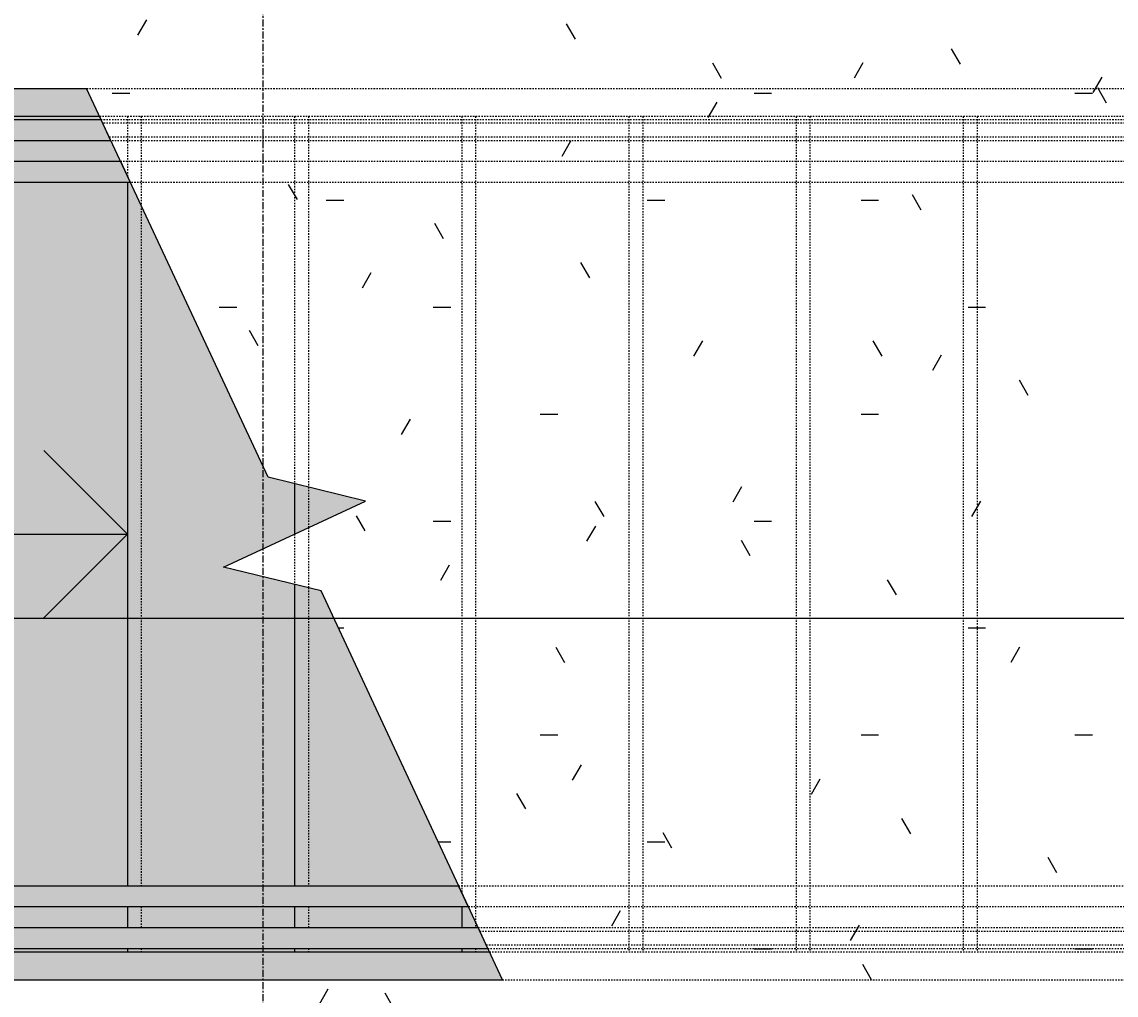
# Model space of a CAD drawing. Header units: inches. Extents: x -4139 to -1227, y 10223 to 12038.
# Drawn here: x -1757.5 to -1678.9, y 11777.8 to 11847.7 of the extents above; entities that cross this region are included whole.
import ezdxf

# ---------------------------------------------------------------- set-up
doc = ezdxf.new("R2010")
doc.units = ezdxf.units.IN
doc.header["$MEASUREMENT"] = 0
doc.linetypes.add('Grid Line 1_2_', pattern=[0.875, 0.5, -0.125, 0.125, -0.125])
doc.linetypes.add('Overhead 1_16_', pattern=[0.101562, 0.0625, -0.039062])
for name, color, linetype, lineweight in [('A-ANNO-DIMS', 211, 'Continuous', 9), ('A-ANNO-DIMS-96', 211, 'Continuous', 9), ('A-FLOR-HRAL', 11, 'Continuous', 9), ('A-FLOR-HRAL-MBND', 5, 'Continuous', 13), ('C-BLDG-PADS', 91, 'Continuous', 13), ('S-GRID', 1, 'Continuous', 9), ('S-STRS', 31, 'Continuous', 9), ('S-STRS-ANNO', 31, 'Continuous', 9), ('S-STRS-MBND', 31, 'Overhead 1_16_', 9)]:
    doc.layers.add(name, color=color, linetype=linetype, lineweight=lineweight)
doc.styles.add('Century Gothic_1', font='', dxfattribs={"height": 9})
doc.styles.get('Century Gothic_1').set_extended_font_data('Century Gothic')
doc.dimstyles.new('OD__1_16__Tol__', dxfattribs={"dimscale": 12, "dimtxt": 9.397514, "dimasz": 1, "dimexe": 0.75, "dimexo": 0.5, "dimgap": 0.75, "dimtad": 1, "dimdec": 4, "dimrnd": 0.0625, "dimzin": 3, "dimdsep": 46, "dimlunit": 4, "dimtxsty": 'Century Gothic_1', "dimblk1": 'OBLIQUE', "dimblk2": 'OBLIQUE', "dimsah": 1, "dimcen": 0.09, "dimdle": 0.75, "dimazin": 0, "dimtfac": 1, "dimtdec": 4, "dimtix": 1, "dimtmove": 0, "dimatfit": 3, "dimfxl": 1, "dimtvp": 1, "dimtfill": 1, "dimfrac": 2, "dimtolj": 1, "dimtzin": 0, "dimarcsym": 2})

# ---------------------------------------------------------------- blocks, each defined once
blk = doc.blocks.new('Railing - Railing-1447301-FLOOR PLAN - 1ST FLOOR PLAN')
at = {"layer": 'A-FLOR-HRAL-MBND', "color": 8, "linetype": 'Overhead 1_16_', "lineweight": 9}
for p, q in [((-1641.922, 11840.419), (-1751.678, 11840.419)), ((-1641.922, 11840.419), (-1751.678, 11840.419)), ((-1641.922, 11840.419), (-1751.678, 11840.419)), ((-1641.922, 11840.419), (-1751.678, 11840.419)), ((-1641.922, 11840.419), (-1751.678, 11840.419)), ((-1641.922, 11840.419), (-1751.678, 11840.419)), ((-1641.922, 11840.419), (-1751.678, 11840.419)), ((-1641.922, 11839.419), (-1751.212, 11839.419)), ((-1641.922, 11839.419), (-1751.212, 11839.419)), ((-1641.922, 11839.419), (-1751.212, 11839.419)), ((-1641.922, 11839.419), (-1751.212, 11839.419)), ((-1641.922, 11839.419), (-1751.212, 11839.419)), ((-1641.922, 11839.419), (-1751.212, 11839.419)), ((-1641.922, 11839.419), (-1751.212, 11839.419)), ((-1724.632, 11782.419), (-1641.922, 11782.419)), ((-1724.632, 11782.419), (-1641.922, 11782.419)), ((-1724.632, 11782.419), (-1641.922, 11782.419)), ((-1724.632, 11782.419), (-1641.922, 11782.419)), ((-1724.632, 11782.419), (-1641.922, 11782.419)), ((-1724.632, 11782.419), (-1641.922, 11782.419)), ((-1724.632, 11782.419), (-1641.922, 11782.419)), ((-1724.166, 11781.419), (-1641.922, 11781.419)), ((-1724.166, 11781.419), (-1641.922, 11781.419)), ((-1724.166, 11781.419), (-1641.922, 11781.419)), ((-1724.166, 11781.419), (-1641.922, 11781.419)), ((-1724.166, 11781.419), (-1641.922, 11781.419)), ((-1724.166, 11781.419), (-1641.922, 11781.419)), ((-1724.166, 11781.419), (-1641.922, 11781.419))]:
    blk.add_line(p, q, dxfattribs=at)
blk = doc.blocks.new('Top Rail Type - Top Rail_Internal_-1447311-FLOOR PLAN - 1ST FLOOR PLAN')
at = {"layer": 'A-FLOR-HRAL'}
for points in [[(-1751.095, 11839.169), (-1751.795, 11840.669), (-1797.922, 11840.669), (-1797.922, 11839.169), (-1756.999, 11839.169)], [(-1761.868, 11781.169), (-1724.049, 11781.169), (-1724.749, 11782.669), (-1797.922, 11782.669), (-1797.922, 11781.169), (-1761.922, 11781.169)]]:
    blk.add_hatch(color=254, dxfattribs=at).paths.add_polyline_path(points, flags=0)
at = {"layer": 'A-FLOR-HRAL', "color": 8}
for p, q in [((-1751.795, 11840.669), (-1797.922, 11840.669)), ((-1751.095, 11839.169), (-1751.795, 11840.669)), ((-1751.095, 11839.169), (-1797.922, 11839.169)), ((-1797.922, 11782.669), (-1724.749, 11782.669)), ((-1724.049, 11781.169), (-1724.749, 11782.669)), ((-1797.922, 11781.169), (-1724.049, 11781.169))]:
    blk.add_line(p, q, dxfattribs=at)
at = {"layer": 'A-FLOR-HRAL', "color": 8, "linetype": 'Overhead 1_16_'}
for p, q in [((-1641.922, 11840.669), (-1751.795, 11840.669)), ((-1641.922, 11839.169), (-1751.095, 11839.169)), ((-1724.749, 11782.669), (-1641.922, 11782.669)), ((-1724.049, 11781.169), (-1641.922, 11781.169))]:
    blk.add_line(p, q, dxfattribs=at)
blk = doc.blocks.new('Handrail Type - Handrail_Internal_-V12-FLOOR PLAN - 1ST FLOOR PLAN')
at = {"layer": 'A-FLOR-HRAL'}
for points in [[(-1761.922, 11836.169), (-1749.696, 11836.169), (-1750.396, 11837.669), (-1797.922, 11837.669), (-1797.922, 11836.997), (-1791.845, 11837.031), (-1789.33, 11837.027), (-1789.33, 11836.811), (-1791.845, 11836.807), (-1797.922, 11836.84), (-1797.922, 11836.169), (-1773.922, 11836.169)], [(-1797.922, 11784.169), (-1725.448, 11784.169), (-1726.148, 11785.669), (-1797.922, 11785.669), (-1797.922, 11784.997), (-1791.845, 11785.031), (-1789.33, 11785.027), (-1789.33, 11784.811), (-1791.845, 11784.807), (-1797.922, 11784.84), (-1797.922, 11784.511)]]:
    blk.add_hatch(color=254, dxfattribs=at).paths.add_polyline_path(points, flags=0)
at = {"layer": 'A-FLOR-HRAL', "color": 8}
for p, q in [((-1750.396, 11837.669), (-1797.922, 11837.669)), ((-1749.696, 11836.169), (-1750.396, 11837.669)), ((-1749.696, 11836.169), (-1797.922, 11836.169)), ((-1797.922, 11785.669), (-1726.148, 11785.669)), ((-1725.448, 11784.169), (-1726.148, 11785.669)), ((-1797.922, 11784.169), (-1725.448, 11784.169))]:
    blk.add_line(p, q, dxfattribs=at)
at = {"layer": 'A-FLOR-HRAL', "color": 8, "linetype": 'Overhead 1_16_'}
for p, q in [((-1641.922, 11837.669), (-1750.396, 11837.669)), ((-1641.922, 11836.169), (-1749.696, 11836.169)), ((-1726.148, 11785.669), (-1641.922, 11785.669)), ((-1725.448, 11784.169), (-1641.922, 11784.169))]:
    blk.add_line(p, q, dxfattribs=at)
blk = doc.blocks.new('DIMBLOCK21-FLOOR PLAN - 1ST FLOOR PLAN')
at = {"layer": 'A-ANNO-DIMS-96'}
for p, q in [((-3022.891, 11776.323), (-3022.891, 11813.877)), ((-1581.641, 11796.145), (-1581.641, 11813.877)), ((-3031.891, 11804.877), (-1572.641, 11804.877)), ((-3022.891, 11804.877), (-3022.891, 11776.323)), ((-1581.641, 11804.877), (-1581.641, 11796.145))]:
    blk.add_line(p, q, dxfattribs=at)
at = {"layer": 'A-ANNO-DIMS-96', "lineweight": 50}
for p, q in [((-3022.891, 11804.877), (-3016.891, 11810.877)), ((-1581.641, 11804.877), (-1575.641, 11810.877)), ((-3022.891, 11804.877), (-3028.891, 11798.877)), ((-1581.641, 11804.877), (-1587.641, 11798.877))]:
    blk.add_line(p, q, dxfattribs=at)
at = {"layer": 'A-ANNO-DIMS-96', "color": 0, "insert": (-2336.5, 11825.413), "char_height": 9, "width": 82.16113, "attachment_point": 1, "line_spacing_factor": 0.984502, "style": 'Century Gothic_1', "bg_fill": 3, "box_fill_scale": 1.25, "bg_fill_color": 256, "bg_fill_true_color": 13158600, "bg_fill_transparency": 0}
blk.add_mtext('120\' - 1 1/4"', dxfattribs=at)
blk = doc.blocks.new('_Oblique')
at = {"color": 0, "linetype": 'ByBlock', "lineweight": -2}
blk.add_line((-0.5, -0.5), (0.5, 0.5), dxfattribs=at)

msp = doc.modelspace()

# ---------------------------------------------------------------- hatches: boundary and pattern name
at = {"layer": 'C-BLDG-PADS', "lineweight": 9}
h = msp.add_hatch(dxfattribs=at)
h.set_pattern_fill('FP_19', color=9, style=0, pattern_type=2)
h.set_pattern_definition([(0, (0, 0), (30.72, 7.68), [1.267, -21.773, 1.267, -21.773, -122.88]), (0, (0, 0), (30.72, 7.68), [-46.08, 1.267, -44.813, 1.267, -21.773, -53.76]), (0, (0, 0), (30.72, 7.68), [-115.2, 1.267, -14.093, 1.267, -37.133]), (120, (11.52, 3.84), (-22.011075, 22.7643004), [1.267, -21.773, 1.267, -21.773, -122.88]), (120, (11.52, 3.84), (-22.011075, 22.7643004), [-46.08, 1.267, -44.813, 1.267, -21.773, -53.76]), (120, (11.52, 3.84), (-22.011075, 22.7643004), [-115.2, 1.267, -14.093, 1.267, -37.133]), (240, (15.36, 19.2), (-8.708925, -30.4443004), [1.267, -21.773, 1.267, -21.773, -122.88]), (240, (15.36, 19.2), (-8.708925, -30.4443004), [-46.08, 1.267, -44.813, 1.267, -21.773, -53.76]), (240, (15.36, 19.2), (-8.708925, -30.4443004), [-115.2, 1.267, -14.093, 1.267, -37.133])])
h.paths.add_polyline_path([(-1887.64075, 11774.38562), (-1889.39075, 11774.38562), (-1889.39075, 11810.38562), (-1887.64075, 11810.38562), (-1887.64075, 11775.38562)], flags=0)
h.paths.add_polyline_path([(-1923.64075, 11773.39539), (-1887.64075, 11773.39539), (-1887.64075, 11774.38562), (-1885.64075, 11774.38562), (-1885.64075, 11775.38562), (-1587.20325, 11775.38562), (-1587.20325, 11918.83784), (-1956.35535, 11915.81915), (-1956.35535, 11775.38562), (-1925.64075, 11775.38562), (-1925.64075, 11774.38562), (-1923.64075, 11774.38562), (-1923.64075, 11773.69574)], flags=0)
h.paths.add_polyline_path([(-1761.92185, 11778.91874), (-1797.92185, 11778.91874), (-1797.92185, 11842.91874), (-1752.8437, 11842.91874), (-1739.82363, 11814.99713), (-1732.82387, 11813.29597), (-1743.01983, 11808.54151), (-1736.02007, 11806.84036), (-1723.00001, 11778.91874), (-1750.42159, 11778.91874)], flags=0)
at = {"layer": 'S-STRS'}
for color, points in [(7, [(-1782.97337, 11840.91874), (-1751.91108, 11840.91874), (-1752.8437, 11842.91874), (-1797.92185, 11842.91874), (-1797.92185, 11840.91874), (-1785.92185, 11840.91874)]), (254, [(-1725.92185, 11778.91874), (-1723.00001, 11778.91874), (-1723.93262, 11780.91874), (-1797.92185, 11780.91874), (-1797.92185, 11778.91874), (-1737.92185, 11778.91874)])]:
    msp.add_hatch(color=color, dxfattribs=at).paths.add_polyline_path(points, flags=0)
h = msp.add_hatch(color=7, dxfattribs=at)
h.paths.add_polyline_path([(-1749.92185, 11780.91874), (-1749.92185, 11781.16874), (-1761.92185, 11781.16874), (-1761.92185, 11780.91874)], flags=0)
h.paths.add_polyline_path([(-1761.54506, 11782.66874), (-1749.92185, 11782.66874), (-1749.92185, 11784.16874), (-1761.92185, 11784.16874), (-1761.92185, 11782.66874)], flags=0)
h.paths.add_polyline_path([(-1749.92185, 11785.66874), (-1749.92185, 11836.16874), (-1761.92185, 11836.16874), (-1761.92185, 11785.66874), (-1760.89914, 11785.66874)], flags=0)
h.paths.add_polyline_path([(-1752.77962, 11837.66874), (-1750.39558, 11837.66874), (-1751.09504, 11839.16874), (-1761.92185, 11839.16874), (-1761.92185, 11837.66874)], flags=0)
h.paths.add_polyline_path([(-1751.91108, 11840.66874), (-1751.7945, 11840.66874), (-1751.91108, 11840.91874), (-1761.92185, 11840.91874), (-1761.92185, 11840.66874), (-1761.2186, 11840.66874)], flags=0)
h = msp.add_hatch(color=7, dxfattribs=at)
h.paths.add_polyline_path([(-1743.01983, 11780.91874), (-1737.92185, 11780.91874), (-1737.92185, 11781.16874), (-1749.92185, 11781.16874), (-1749.92185, 11780.91874)], flags=0)
h.paths.add_polyline_path([(-1749.92185, 11782.66874), (-1737.92185, 11782.66874), (-1737.92185, 11784.16874), (-1749.92185, 11784.16874)], flags=0)
h.paths.add_polyline_path([(-1741.1668, 11785.66874), (-1737.92185, 11785.66874), (-1737.92185, 11807.30255), (-1743.01983, 11808.54151), (-1737.92185, 11810.91874), (-1737.92185, 11814.53494), (-1739.82363, 11814.99713), (-1749.69612, 11836.16874), (-1749.92185, 11836.16874), (-1749.92185, 11785.66874), (-1743.01983, 11785.66874)], flags=0)
h = msp.add_hatch(color=7, dxfattribs=at)
h.paths.add_polyline_path([(-1725.92185, 11780.91874), (-1725.92185, 11781.16874), (-1737.92185, 11781.16874), (-1737.92185, 11780.91874)], flags=0)
h.paths.add_polyline_path([(-1737.92185, 11782.66874), (-1725.92185, 11782.66874), (-1725.92185, 11784.16874), (-1737.92185, 11784.16874)], flags=0)
h.paths.add_polyline_path([(-1726.14758, 11785.66874), (-1736.02007, 11806.84036), (-1737.92185, 11807.30255), (-1737.92185, 11785.66874), (-1737.57336, 11785.66874)], flags=0)
h.paths.add_polyline_path([(-1737.92185, 11810.91874), (-1732.82387, 11813.29597), (-1737.92185, 11814.53494)], flags=0)
h = msp.add_hatch(color=7, dxfattribs=at)
h.paths.add_polyline_path([(-1725.92185, 11780.91874), (-1723.93262, 11780.91874), (-1724.0492, 11781.16874), (-1725.92185, 11781.16874)], flags=0)
h.paths.add_polyline_path([(-1725.92185, 11782.66874), (-1724.74866, 11782.66874), (-1725.44812, 11784.16874), (-1725.92185, 11784.16874)], flags=0)

# ---------------------------------------------------------------- linework, layer by layer
at = {"layer": 'S-GRID', "linetype": 'Grid Line 1_2_'}
msp.add_line((-1740.20325, 11989.62705), (-1740.20325, 10769.69706), dxfattribs=at)
at = {"layer": 'S-STRS', "color": 8}
for p, q in [((-1797.92185, 11842.91874), (-1752.8437, 11842.91874)), ((-1761.92185, 11840.91874), (-1751.91108, 11840.91874)), ((-1749.92185, 11836.16874), (-1749.92185, 11785.66874)), ((-1737.92185, 11814.53494), (-1737.92185, 11810.91874)), ((-1737.92185, 11807.30255), (-1737.92185, 11785.66874)), ((-1749.92185, 11784.16874), (-1749.92185, 11782.66874)), ((-1737.92185, 11784.16874), (-1737.92185, 11782.66874)), ((-1725.92185, 11784.16874), (-1725.92185, 11782.66874)), ((-1761.92185, 11780.91874), (-1749.92185, 11780.91874)), ((-1749.92185, 11781.16874), (-1749.92185, 11780.91874)), ((-1749.92185, 11780.91874), (-1737.92185, 11780.91874)), ((-1737.92185, 11781.16874), (-1737.92185, 11780.91874)), ((-1737.92185, 11780.91874), (-1725.92185, 11780.91874)), ((-1725.92185, 11781.16874), (-1725.92185, 11780.91874)), ((-1725.92185, 11780.91874), (-1723.93262, 11780.91874)), ((-1797.92185, 11778.91874), (-1723.00001, 11778.91874))]:
    msp.add_line(p, q, dxfattribs=at)
at = {"layer": 'S-STRS', "color": 8, "linetype": 'Overhead 1_16_'}
for p, q in [((-1748.92185, 11834.50832), (-1748.92185, 11785.66874)), ((-1736.92185, 11814.2919), (-1736.92185, 11811.38505)), ((-1736.92185, 11807.05952), (-1736.92185, 11785.66874)), ((-1748.92185, 11784.16874), (-1748.92185, 11782.66874)), ((-1736.92185, 11784.16874), (-1736.92185, 11782.66874)), ((-1724.92185, 11783.04015), (-1724.92185, 11782.66874)), ((-1748.92185, 11781.16874), (-1748.92185, 11780.91874)), ((-1736.92185, 11781.16874), (-1736.92185, 11780.91874)), ((-1724.92185, 11781.16874), (-1724.92185, 11780.91874))]:
    msp.add_line(p, q, dxfattribs=at)
at = {"layer": 'S-STRS-ANNO'}
for p, q in [((-1749.92185, 11810.91874), (-1755.92185, 11816.91874)), ((-1761.92185, 11810.91874), (-1749.92185, 11810.91874)), ((-1749.92185, 11810.91874), (-1755.92185, 11804.91874))]:
    msp.add_line(p, q, dxfattribs=at)
at = {"layer": 'S-STRS-MBND', "color": 8}
for p, q in [((-1752.8437, 11842.91874), (-1638.70445, 11842.91874)), ((-1751.91108, 11840.91874), (-1638.70445, 11840.91874)), ((-1749.92185, 11840.91874), (-1749.92185, 11836.65282)), ((-1748.92185, 11840.91874), (-1748.92185, 11834.50832)), ((-1737.92185, 11840.91874), (-1737.92185, 11814.53494)), ((-1736.92185, 11840.91874), (-1736.92185, 11814.2919)), ((-1725.92185, 11840.91874), (-1725.92185, 11785.18466)), ((-1724.92185, 11840.91874), (-1724.92185, 11783.04015)), ((-1713.92185, 11840.91874), (-1713.92185, 11780.91874)), ((-1712.92185, 11840.91874), (-1712.92185, 11780.91874)), ((-1701.92185, 11840.91874), (-1701.92185, 11780.91874)), ((-1700.92185, 11840.91874), (-1700.92185, 11780.91874)), ((-1689.92185, 11840.91874), (-1689.92185, 11780.91874)), ((-1688.92185, 11840.91874), (-1688.92185, 11780.91874)), ((-1737.92185, 11810.91874), (-1737.92185, 11807.30255)), ((-1736.92185, 11811.38505), (-1736.92185, 11807.05952)), ((-1723.93262, 11780.91874), (-1643.92185, 11780.91874)), ((-1723.00001, 11778.91874), (-1643.92185, 11778.91874))]:
    msp.add_line(p, q, dxfattribs=at)
at = {"layer": 'S-STRS-MBND', "color": 8, "linetype": 'Continuous'}
for p, q in [((-1739.82363, 11814.99713), (-1752.8437, 11842.91874)), ((-1732.82387, 11813.29597), (-1739.82363, 11814.99713)), ((-1743.01983, 11808.54151), (-1732.82387, 11813.29597)), ((-1736.02007, 11806.84036), (-1743.01983, 11808.54151)), ((-1723.00001, 11778.91874), (-1736.02007, 11806.84036))]:
    msp.add_line(p, q, dxfattribs=at)

# ---------------------------------------------------------------- block references
at = {"layer": 'A-FLOR-HRAL', "color": 8}
for name in ['Top Rail Type - Top Rail_Internal_-1447311-FLOOR PLAN - 1ST FLOOR PLAN', 'Railing - Railing-1447301-FLOOR PLAN - 1ST FLOOR PLAN', 'Handrail Type - Handrail_Internal_-V12-FLOOR PLAN - 1ST FLOOR PLAN']:
    msp.add_blockref(name, (0, 0), dxfattribs=at)

# ---------------------------------------------------------------- next in the draw order: dimensions: what is measured, and where the dimension line sits
at = {"layer": 'A-ANNO-DIMS'}
dim = msp.add_linear_dim(base=(-1581.64075, 11804.87684), p1=(-3022.89075, 11770.32312), p2=(-1581.64075, 11790.14539), dimstyle='OD__1_16__Tol__', override={"dimpost": '<>', "dimfxl": 1441.386307}, dxfattribs=at)
dim.commit()
dim.dimension.update_dxf_attribs({"geometry": 'DIMBLOCK21-FLOOR PLAN - 1ST FLOOR PLAN', "text_midpoint": (-2302.26575, 11819.10186)})

doc.saveas('drawing.dxf')
